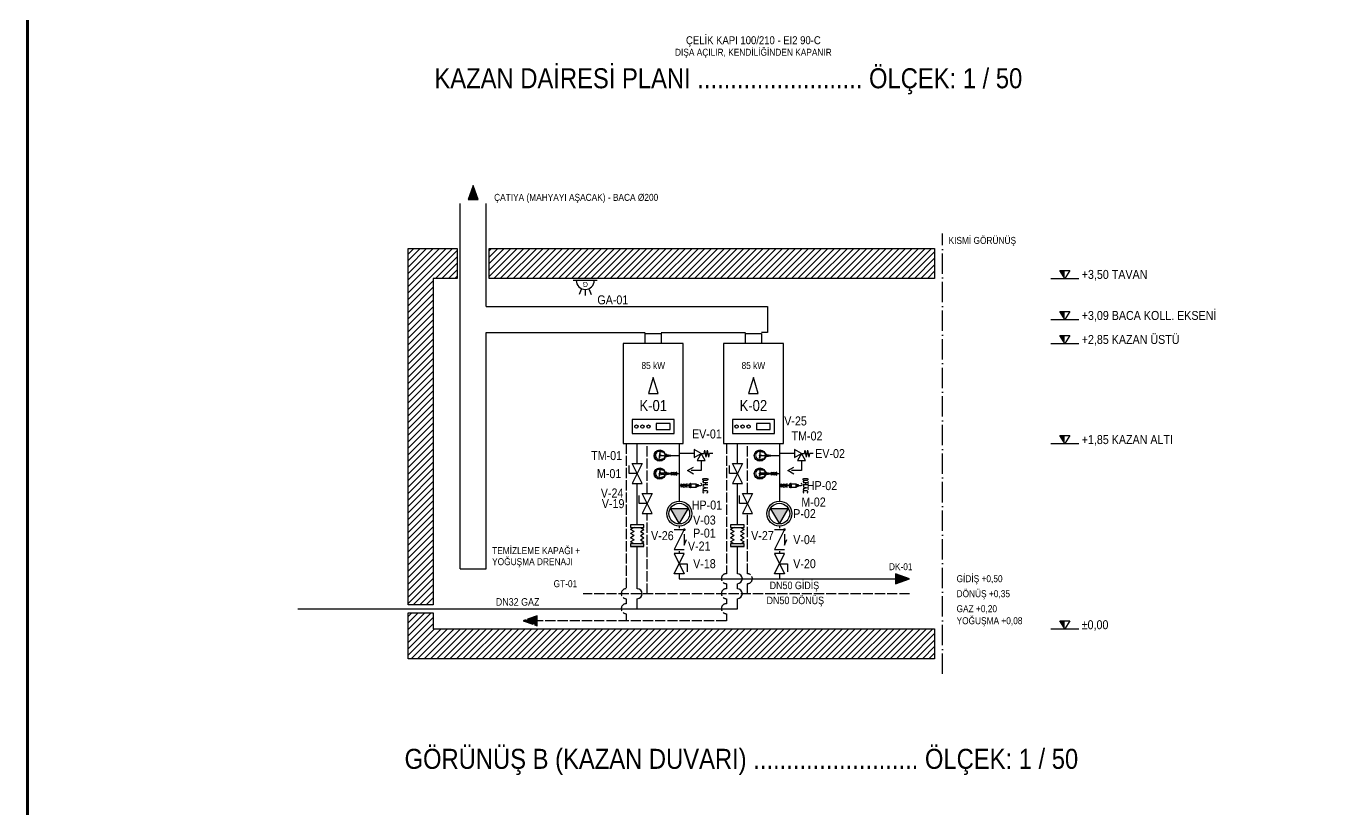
# Model space of a CAD drawing. Header units: centimetres. Extents: x -61 to 14522, y -12981 to 1521.
# Drawn here: x 10600 to 11905, y -2615 to -1833 of the extents above; entities that cross this region are included whole.
import ezdxf
from ezdxf.enums import TextEntityAlignment as Align

# ---------------------------------------------------------------- set-up
doc = ezdxf.new("R2010")
doc.units = ezdxf.units.CM
doc.linetypes.add('DASHDOT', pattern=[3.556, 2.54, -0.508, 0, -0.508])
doc.linetypes.add('DASHED', pattern=[1.524, 1.27, -0.254])
for name, color, linetype in [('ROTAS-DOGALGAZ-BORU', 2, 'Continuous'), ('ROTAS-DOGALGAZ-SEMBOL', 2, 'Continuous'), ('ROTAS-ISITMA-BACA', 8, 'Continuous'), ('ROTAS-ISITMA-BASLIK', 5, 'Continuous'), ('ROTAS-ISITMA-CAP', 41, 'Continuous'), ('ROTAS-ISITMA-CIHAZ', 135, 'Continuous'), ('ROTAS-ISITMA-DONUS', 30, 'DASHED'), ('ROTAS-ISITMA-ETIKET', 3, 'Continuous'), ('ROTAS-ISITMA-GIDIS', 10, 'Continuous'), ('ROTAS-ISITMA-POMPA', 30, 'Continuous'), ('ROTAS-ISITMA-VANA', 1, 'Continuous'), ('ROTAS-ISITMA-YAZI', 7, 'Continuous'), ('ROTAS-ISITMA-YOGUSMA', 6, 'DASHED'), ('ROTAS-KESIT-HATTI', 1, 'DASHDOT'), ('ROTAS-KOT', 3, 'Continuous'), ('ROTAS-MIMARI-DUVAR', 7, 'Continuous'), ('ROTAS-MIMARI-KAPI', 7, 'Continuous'), ('ROTAS-MIMARI-TARAMA', 8, 'Continuous'), ('ROTAS-PAFTA', 7, 'Continuous')]:
    doc.layers.add(name, color=color, linetype=linetype)
doc.styles.add('ROTAS', font='arial.ttf')
pattern_1 = [(45, (0, 0), (-3.2328922, 3.2328922), [])]

# ---------------------------------------------------------------- blocks, each defined once
blk = doc.blocks.new('ROTAS-KAZAN-ON')
at = {"ltscale": 8}
blk.add_lwpolyline([(22, 100), (22, 110), (38, 110), (38, 100)], dxfattribs=at)
for points in [[(0, 0), (60, 0), (60, 100), (0, 100)], [(25.2, 50), (34.8, 50), (30, 66)], [(9, 10), (51, 10), (51, 24), (9, 24)], [(33, 14), (46.8, 14), (46.8, 20), (33, 20)]]:
    blk.add_lwpolyline(points, close=True, dxfattribs=at)
for centre in [(13.2, 17), (19.2, 17), (25.2, 17)]:
    blk.add_circle(centre, 1.6, dxfattribs=at)
blk = doc.blocks.new('ROTAS-KD-EMNIYET-VENTILI')
at = {"color": 1, "ltscale": 8}
for p, q in [((3.49, 29.64), (-3.49, 28.301)), ((3.49, 26.962), (-3.49, 28.301)), ((3.49, 26.962), (-3.49, 25.622)), ((0, 33.664), (0, 30.31)), ((3.49, 29.64), (0, 30.31)), ((0, 22), (-4, 15)), ((-4, 15), (4, 15)), ((0, 24.953), (-3.49, 25.622)), ((7, 26), (0, 22)), ((0, 22), (0, 24.953)), ((0, 22), (7, 18)), ((4, 15), (0, 22)), ((0, 15), (0, 0)), ((7, 18), (7, 26)), ((7, 22), (17, 22)), ((17, 8.268), (13.5, 14.33)), ((17, 22), (17, 12)), ((20.5, 14.33), (17, 8.268))]:
    blk.add_line(p, q, dxfattribs=at)
at = {"ltscale": 8, "style": 'ROTAS', "flags": 1}
blk.add_attdef('CAP', (-8.533, 6.372), '', height=10, rotation=358.601, dxfattribs=at)
blk = doc.blocks.new('ROTAS-KD-PURJOR')
at = {"color": 2, "ltscale": 8}
for p, q in [((-4.485, 41.102), (-3.488, 42.597)), ((-4.485, 41.102), (4.485, 41.102)), ((-4.485, 29.165), (-4.485, 41.102)), ((-3.488, 43.095), (3.488, 43.095)), ((-3.488, 42.597), (-3.488, 43.095)), ((-3.488, 42.597), (3.488, 42.597)), ((-2.363, 56.51), (-3.002, 56.51)), ((-2.492, 47.082), (2.492, 47.082)), ((-2.492, 43.095), (-2.492, 47.082)), ((-0.997, 47.082), (-0.997, 43.095)), ((0, 47.082), (0, 54.148)), ((0.997, 47.082), (0.997, 43.095)), ((2.492, 47.082), (2.492, 43.095)), ((3.488, 42.597), (3.488, 43.095)), ((3.488, 42.597), (4.485, 41.102)), ((4.485, 41.102), (4.485, 29.165)), ((-4.983, 29.165), (4.983, 29.165)), ((-4.983, 29.165), (-4.983, 27.67)), ((-4.983, 27.67), (4.983, 27.67)), ((-4.983, 27.67), (-3.987, 26.175)), ((-3.987, 26.175), (3.987, 26.175)), ((-3.987, 26.175), (-3.987, 24.182)), ((-3.987, 24.182), (3.987, 24.182)), ((-1.993, 26.175), (-1.993, 24.182)), ((1.993, 26.175), (1.993, 24.182)), ((3.987, 26.175), (4.983, 27.67)), ((3.987, 24.182), (3.987, 26.175)), ((4.983, 27.67), (4.983, 29.165))]:
    blk.add_line(p, q, dxfattribs=at)
at = {"color": 1, "ltscale": 8}
for p, q in [((0, 24.182), (0, 19.407)), ((0, 4.775), (0, 0))]:
    blk.add_line(p, q, dxfattribs=at)
at = {"color": 2, "ltscale": 8}
for points in [[(-16.68, 59.144), (-17.98, 61.144), (-17.98, 69.144), (-16.68, 71.144), (-14.08, 71.144), (-12.78, 69.144), (-12.78, 61.144), (-14.08, 59.144), (-16.68, 59.144)], [(-7.58, 59.144), (-7.58, 71.144)], [(-2.38, 59.144), (-2.38, 71.144)], [(2.82, 59.144), (5.42, 71.144), (8.02, 59.144)], [(18.42, 69.144), (17.12, 71.144), (14.52, 71.144), (13.22, 69.144), (13.22, 61.144), (14.52, 59.144), (17.12, 59.144), (18.42, 61.144)], [(-10.7, 59.144), (-9.66, 59.144), (-9.66, 60.744), (-10.7, 60.744), (-10.7, 59.144)], [(-7.58, 65.144), (-2.38, 65.144)], [(-0.3, 59.144), (0.74, 59.144), (0.74, 60.744), (-0.3, 60.744), (-0.3, 59.144)], [(3.73, 63.144), (7.11, 63.144)], [(10.1, 59.144), (11.14, 59.144), (11.14, 60.744), (10.1, 60.744), (10.1, 59.144)]]:
    blk.add_lwpolyline(points, dxfattribs=at)
at = {"color": 1, "ltscale": 8}
for points in [[(4.224, 19.407), (-4.224, 19.407), (0, 12.091)], [(4.224, 4.775), (-4.224, 4.775), (0, 12.091)]]:
    blk.add_lwpolyline(points, close=True, dxfattribs=at)
blk.add_circle((0, 12.091), 4.459, dxfattribs=at)
at = {"color": 2, "ltscale": 8}
for centre, start, end in [((-3.002, 54.148), 90, 180), ((-2.363, 54.148), 0, 90)]:
    blk.add_arc(centre, 2.362, start, end, dxfattribs=at)
at = {"ltscale": 8, "style": 'ROTAS', "flags": 1}
blk.add_attdef('CAP', (0, 11.723), '', height=10, rotation=270, dxfattribs=at)
blk = doc.blocks.new('ROTAS-KD-TERMOMETRE')
at = {"color": 1, "ltscale": 8}
for p, q in [((-3.661, 19.205), (-4.505, 19.132)), ((-3.658, 19.849), (-4.503, 19.923)), ((-3.551, 18.571), (-4.37, 18.352)), ((-3.544, 20.483), (-4.363, 20.702)), ((-3.333, 17.965), (-4.101, 17.607)), ((-3.322, 21.087), (-4.09, 21.445)), ((-3.013, 17.406), (-3.707, 16.92)), ((-2.998, 21.644), (-3.692, 22.13)), ((-2.582, 22.135), (-3.182, 22.735)), ((-2.685, 19.723), (-0.554, 19.666)), ((-2.685, 19.723), (-2.685, 19.305)), ((-2.685, 19.305), (-0.568, 19.362)), ((-2.088, 22.547), (-2.574, 23.242)), ((-1.529, 22.867), (-1.887, 23.636)), ((-1.187, 12.488), (-1.187, 13.431)), ((-0.923, 23.085), (-1.142, 23.904)), ((0.89, 13.537), (-0.851, 13.534)), ((-0.698, 13.537), (-0.698, 13.979)), ((-0.518, 12.602), (-0.518, 13.426)), ((-0.289, 23.195), (-0.362, 24.039)), ((0.355, 23.193), (0.429, 24.037)), ((4.529, 19.486), (0.55, 19.636)), ((0.558, 12.606), (0.558, 13.421)), ((4.529, 19.486), (0.561, 19.392)), ((0.698, 13.537), (0.698, 13.974)), ((0.989, 23.079), (1.208, 23.897)), ((1.221, 12.491), (1.221, 13.429)), ((1.593, 22.856), (1.951, 23.624)), ((2.15, 22.532), (2.636, 23.227)), ((2.641, 22.117), (3.241, 22.716)), ((3.038, 17.385), (3.733, 16.899)), ((3.053, 21.622), (3.748, 22.108)), ((3.362, 17.941), (4.131, 17.583)), ((3.373, 21.063), (4.142, 21.421)), ((3.585, 18.545), (4.403, 18.326)), ((3.591, 20.457), (4.41, 20.677)), ((3.699, 19.179), (4.543, 19.105)), ((3.701, 19.823), (4.545, 19.897)), ((1.221, 12.491), (-1.187, 12.488)), ((-0.872, 10.921), (-0.872, 12.491)), ((0.872, 10.921), (-0.872, 10.921)), ((-0.523, 8.583), (-0.523, 10.921)), ((0.523, 8.583), (-0.523, 8.583)), ((0, 8.583), (0, 0)), ((0.523, 10.921), (0.523, 8.583)), ((0.872, 12.491), (0.872, 10.921))]:
    blk.add_line(p, q, dxfattribs=at)
for points in [[(-0.604, 17.969), (0.696, 17.969)], [(0.046, 17.969), (0.046, 14.969)]]:
    blk.add_lwpolyline(points, dxfattribs=at)
for centre, radius in [((0.02, 19.514), 5.581), ((0.02, 19.514), 5.302), ((-0.007, 19.488), 0.576)]:
    blk.add_circle(centre, radius, dxfattribs=at)
for centre, radius, start, end in [((-0.85, 12.961), 0.576, 54.699, 125.307), ((0.015, 12.208), 1.329, 65.903, 113.651), ((0.891, 12.958), 0.576, 54.693, 125.301), ((-0.85, 13.072), 0.576, 234.694, 305.301), ((0.015, 13.82), 1.329, 246.35, 294.097), ((0.891, 13.076), 0.576, 234.7, 305.307)]:
    blk.add_arc(centre, radius, start, end, dxfattribs=at)
at = {"ltscale": 8, "style": 'ROTAS', "flags": 1}
blk.add_attdef('CAP', (0, 0.934), '', height=1, rotation=270, dxfattribs=at)
blk = doc.blocks.new('ROTAS-KD-MANOMETRE')
at = {"color": 1, "ltscale": 8}
for p, q in [((-3.661, 19.205), (-4.505, 19.132)), ((-3.658, 19.849), (-4.503, 19.923)), ((-3.551, 18.571), (-4.37, 18.352)), ((-3.544, 20.483), (-4.363, 20.702)), ((-3.333, 17.965), (-4.101, 17.607)), ((-3.322, 21.087), (-4.09, 21.445)), ((-3.013, 17.406), (-3.707, 16.92)), ((-2.998, 21.644), (-3.692, 22.13)), ((-2.582, 22.135), (-3.182, 22.735)), ((-2.685, 19.723), (-0.554, 19.666)), ((-2.685, 19.723), (-2.685, 19.305)), ((-2.685, 19.305), (-0.568, 19.362)), ((-2.088, 22.547), (-2.574, 23.242)), ((-1.529, 22.867), (-1.887, 23.636)), ((-1.187, 12.488), (-1.187, 13.431)), ((-0.923, 23.085), (-1.142, 23.904)), ((0.89, 13.537), (-0.851, 13.534)), ((-0.698, 13.537), (-0.698, 13.979)), ((-0.518, 12.602), (-0.518, 13.426)), ((-0.289, 23.195), (-0.362, 24.039)), ((0.355, 23.193), (0.429, 24.037)), ((4.529, 19.486), (0.55, 19.636)), ((0.558, 12.606), (0.558, 13.421)), ((4.529, 19.486), (0.561, 19.392)), ((0.698, 13.537), (0.698, 13.974)), ((0.989, 23.079), (1.208, 23.897)), ((1.221, 12.491), (1.221, 13.429)), ((1.593, 22.856), (1.951, 23.624)), ((2.15, 22.532), (2.636, 23.227)), ((2.641, 22.117), (3.241, 22.716)), ((3.038, 17.385), (3.733, 16.899)), ((3.053, 21.622), (3.748, 22.108)), ((3.362, 17.941), (4.131, 17.583)), ((3.373, 21.063), (4.142, 21.421)), ((3.585, 18.545), (4.403, 18.326)), ((3.591, 20.457), (4.41, 20.677)), ((3.699, 19.179), (4.543, 19.105)), ((3.701, 19.823), (4.545, 19.897)), ((-1.5, 7.776), (1.5, 7.776)), ((0, 5.151), (-1.5, 7.776)), ((0, 5.151), (-1.5, 2.526)), ((-1.5, 2.526), (1.5, 2.526)), ((1.221, 12.491), (-1.187, 12.488)), ((-0.872, 10.921), (-0.872, 12.491)), ((0.872, 10.921), (-0.872, 10.921)), ((-0.523, 8.583), (-0.523, 10.921)), ((0.523, 8.583), (-0.523, 8.583)), ((0, 8.583), (0, 7.963)), ((1.5, 7.776), (0, 5.151)), ((1.5, 2.526), (0, 5.151)), ((0, 2.338), (0, 0)), ((0.523, 10.921), (0.523, 8.583)), ((0.872, 12.491), (0.872, 10.921))]:
    blk.add_line(p, q, dxfattribs=at)
blk.add_lwpolyline([(-0.793, 14.969), (-0.793, 18.563), (0.046, 16.766), (0.884, 18.563), (0.884, 14.969)], dxfattribs=at)
for centre, radius in [((0.02, 19.514), 5.581), ((0.02, 19.514), 5.302), ((-0.007, 19.488), 0.576), ((0, 5.151), 1.5)]:
    blk.add_circle(centre, radius, dxfattribs=at)
for centre, radius, start, end in [((-0.85, 12.961), 0.576, 54.699, 125.307), ((0.015, 12.208), 1.329, 65.903, 113.651), ((0.891, 12.958), 0.576, 54.693, 125.301), ((-0.85, 13.072), 0.576, 234.694, 305.301), ((0.015, 13.82), 1.329, 246.35, 294.097), ((0.891, 13.076), 0.576, 234.7, 305.307)]:
    blk.add_arc(centre, radius, start, end, dxfattribs=at)
at = {"ltscale": 8, "style": 'ROTAS', "flags": 1}
blk.add_attdef('CAP', (0, 9.335), '', height=10, rotation=270, dxfattribs=at)
blk = doc.blocks.new('ROTAS-POMPA')
at = {"ltscale": 8}
blk.add_hatch(color=7, dxfattribs=at).paths.add_polyline_path([(10.35, 0), (-4.95, 8.85), (-4.95, -8.85)])
blk.add_lwpolyline([(10.35, 0), (-4.95, 8.85), (-4.95, -8.85)], close=True, dxfattribs=at)
for radius in [12.45, 10.35]:
    blk.add_circle((0, 0), radius, dxfattribs=at)
blk = doc.blocks.new('ROTAS-KD-CEKVALF')
at = {"ltscale": 8}
blk.add_hatch(color=1, dxfattribs=at).paths.add_polyline_path([(-11.408, 5), (-11.297, 5.548), (-10.996, 5.996), (-10.548, 6.297), (-10, 6.408), (-9.452, 6.297), (-9.004, 5.996), (-8.703, 5.548), (-8.592, 5), (-8.703, 4.452), (-9.004, 4.004), (-9.452, 3.703), (-10, 3.592), (-10.548, 3.703), (-10.996, 4.004), (-11.297, 4.452), (-11.408, 5)])
at = {"color": 1, "ltscale": 8}
for p, q in [((-10, -5), (-10, 5)), ((-10, 5), (10, -5)), ((-5.6, 5), (5.6, 5)), ((5.6, 5), (0, 7.32)), ((10, -5), (10, 5))]:
    blk.add_line(p, q, dxfattribs=at)
at = {"ltscale": 8, "style": 'ROTAS', "flags": 1}
blk.add_attdef('CAP', (-9.712, -4.899), '', height=10, dxfattribs=at)
blk = doc.blocks.new('ROTAS-KD-KURESEL-VANA')
at = {"color": 1, "ltscale": 8}
for p, q in [((0, 0), (0, 8)), ((0, 8), (8, 8))]:
    blk.add_line(p, q, dxfattribs=at)
blk.add_lwpolyline([(-10, 5), (-10, -5), (10, 5), (10, -5), (-10, 5)], dxfattribs=at)
at = {"ltscale": 8, "style": 'ROTAS', "flags": 1}
blk.add_attdef('CAP', (-10.451, -0.006), '', height=10, dxfattribs=at)
blk = doc.blocks.new('ROTAS-KD-ESNEK-BAGLANTI')
at = {"color": 1, "ltscale": 8}
for p, q in [((-10.752, -6.72), (-10.752, 6.72)), ((-8.064, 3.136), (-6.048, 6.72)), ((-4.032, 3.136), (-6.048, 6.72)), ((-4.032, 3.136), (-2.016, 6.72)), ((0, 3.136), (-2.016, 6.72)), ((0, 3.136), (2.016, 6.72)), ((4.032, 3.136), (2.016, 6.72)), ((4.032, 3.136), (6.048, 6.72)), ((8.064, 3.136), (6.048, 6.72)), ((-8.064, -3.136), (-6.048, -6.72)), ((-4.032, -3.136), (-6.048, -6.72)), ((-4.032, -3.136), (-2.016, -6.72)), ((0, -3.136), (-2.016, -6.72)), ((0, -3.136), (2.016, -6.72)), ((4.032, -3.136), (2.016, -6.72)), ((4.032, -3.136), (6.048, -6.72)), ((8.064, -3.136), (6.048, -6.72))]:
    blk.add_line(p, q, dxfattribs=at)
for points in [[(-8.064, 6.72), (-10.752, 6.72), (-10.752, -6.72), (-8.064, -6.72)], [(10.752, 6.72), (8.064, 6.72), (8.064, -6.72), (10.752, -6.72)]]:
    blk.add_lwpolyline(points, close=True, dxfattribs=at)
at = {"ltscale": 8, "style": 'ROTAS', "flags": 1}
blk.add_attdef('CAP', (-9.327, 0), '', height=10, dxfattribs=at)
blk = doc.blocks.new('ROTAS-OK')
at = {"ltscale": 8}
blk.add_hatch(color=7, dxfattribs=at).paths.add_polyline_path([(0, 0), (-14, 5), (-14, -5)])
blk.add_lwpolyline([(0, 0), (-14, 5), (-14, -5)], close=True, dxfattribs=at)
blk = doc.blocks.new('ROTAS-GAZ-ALARM')
at = {"ltscale": 8}
for p, q in [((-4, 9), (-6, 14)), ((0, 9), (0, 15)), ((4, 9), (6, 14)), ((-12, 0), (12, 0))]:
    blk.add_line(p, q, dxfattribs=at)
blk.add_arc((0, 0), 9, 0, 180, dxfattribs=at)
at = {"ltscale": 8, "style": 'ROTAS'}
blk.add_text('G', height=5, dxfattribs=at).set_placement((0, 4), align=Align.MIDDLE_CENTER)
blk = doc.blocks.new('ROTAS-KOT')
at = {"ltscale": 8}
blk.add_hatch(color=7, dxfattribs=at).paths.add_polyline_path([(0, 0), (0, 8), (-5, 8)])
blk.add_line((-14, 0), (14, 0), dxfattribs=at)
blk.add_lwpolyline([(0, 0), (-5, 8), (5, 8)], close=True, dxfattribs=at)

msp = doc.modelspace()

# ---------------------------------------------------------------- hatches: boundary and pattern name
at = {"layer": 'ROTAS-MIMARI-TARAMA', "ltscale": 8}
h = msp.add_hatch(dxfattribs=at)
h.set_pattern_fill('ANSI31', scale=1.2)
h.set_pattern_definition(pattern_1)
h.paths.add_polyline_path([(11030, -2054.8), (11030, -2084.8), (11006, -2084.8), (11006, -2410.8), (10981, -2410.8), (10981, -2054.8)])
h = msp.add_hatch(dxfattribs=at)
h.set_pattern_fill('ANSI31', scale=1.2)
h.set_pattern_definition(pattern_1)
h.paths.add_polyline_path([(11507, -2054.8), (11507, -2084.8), (11062, -2084.8), (11062, -2054.8)])
h = msp.add_hatch(dxfattribs=at)
h.set_pattern_fill('ANSI31', scale=1.2)
h.set_pattern_definition(pattern_1)
h.paths.add_polyline_path([(10981, -2418.8), (11006, -2418.8), (11006, -2434.8), (11507, -2434.8), (11507, -2464.8), (10981, -2464.8)])

# ---------------------------------------------------------------- linework, layer by layer
at = {"layer": 'ROTAS-DOGALGAZ-BORU', "ltscale": 8}
for points in [[(11210, -2269.2), (11210, -2249.8)], [(11310, -2269.2), (11310, -2249.8)], [(11210, -2330.8), (11210, -2290.2)], [(11310, -2330.8), (11310, -2290.2)], [(10871, -2414.8), (11310, -2414.8)]]:
    msp.add_lwpolyline(points, dxfattribs=at)
for points in [[(11210, -2414.8), (11210, -2404.8, 1), (11210, -2394.8), (11210, -2352.8)], [(11310, -2414.8), (11310, -2404.8, 1), (11310, -2394.8), (11310, -2389.8, 1), (11310, -2379.8), (11310, -2352.8)]]:
    msp.add_lwpolyline(points, format="xyb", dxfattribs=at)
at = {"layer": 'ROTAS-ISITMA-BACA', "ltscale": 8}
msp.add_line((11033, -2374.8), (11059, -2374.8), dxfattribs=at)
for points in [[(11033, -2374.8), (11033, -2009.8)], [(11059, -2112.8), (11059, -2009.8)], [(11059, -2112.8), (11340, -2112.8), (11340, -2138.8), (11334, -2138.8)], [(11059, -2138.8), (11218, -2138.8)], [(11059, -2374.8), (11059, -2138.8)], [(11234, -2138.8), (11318, -2138.8)]]:
    msp.add_lwpolyline(points, dxfattribs=at)
at = {"layer": 'ROTAS-ISITMA-DONUS', "ltscale": 8}
for points in [[(11220, -2299.2), (11220, -2249.8)], [(11320, -2299.2), (11320, -2249.8)], [(11220, -2399.8), (11220, -2320.2)], [(11482, -2399.8), (11156, -2399.8)]]:
    msp.add_lwpolyline(points, dxfattribs=at)
msp.add_lwpolyline([(11320, -2399.8), (11320, -2389.8, 1), (11320, -2379.8), (11320, -2320.2)], format="xyb", dxfattribs=at)
at = {"layer": 'ROTAS-ISITMA-GIDIS', "ltscale": 8}
for points in [[(11252, -2249.8), (11252, -2307.2)], [(11352, -2249.8), (11352, -2307.2)], [(11252, -2332.2), (11252, -2334.2)], [(11352, -2332.2), (11352, -2334.2)], [(11252, -2357.2), (11252, -2359.2)], [(11352, -2357.2), (11352, -2359.2)], [(11252, -2380.2), (11252, -2384.8)], [(11252, -2384.8), (11468, -2384.8)], [(11352, -2380.2), (11352, -2384.8)]]:
    msp.add_lwpolyline(points, dxfattribs=at)
at = {"layer": 'ROTAS-ISITMA-YOGUSMA', "ltscale": 8}
for points in [[(11199, -2249.8), (11199, -2394.8, 1), (11199, -2404.8), (11199, -2409.8, 1), (11199, -2419.8), (11199, -2426.8)], [(11299, -2249.8), (11299, -2379.8, 1), (11299, -2389.8), (11299, -2394.8, 1), (11299, -2404.8), (11299, -2409.8, 1), (11299, -2419.8), (11299, -2426.8)]]:
    msp.add_lwpolyline(points, format="xyb", dxfattribs=at)
msp.add_lwpolyline([(11299, -2426.8), (11110, -2426.8)], dxfattribs=at)
at = {"layer": 'ROTAS-KESIT-HATTI', "ltscale": 8}
msp.add_line((11515, -2479.8), (11515, -2039.8), dxfattribs=at)
at = {"layer": 'ROTAS-MIMARI-DUVAR', "ltscale": 8}
for points in [[(11030, -2054.8), (11030, -2084.8), (11006, -2084.8), (11006, -2410.8), (10981, -2410.8), (10981, -2054.8)], [(11507, -2054.8), (11507, -2084.8), (11062, -2084.8), (11062, -2054.8)], [(10981, -2418.8), (11006, -2418.8), (11006, -2434.8), (11507, -2434.8), (11507, -2464.8), (10981, -2464.8)]]:
    msp.add_lwpolyline(points, close=True, dxfattribs=at)

# ---------------------------------------------------------------- block references
at = {"layer": 'ROTAS-DOGALGAZ-SEMBOL', "ltscale": 8}
for name, p, rotation in [('ROTAS-GAZ-ALARM', (11158, -2086.8), 180), ('ROTAS-KD-KURESEL-VANA', (11210, -2279.8), 90), ('ROTAS-KD-KURESEL-VANA', (11310, -2279.8), 90), ('ROTAS-KD-ESNEK-BAGLANTI', (11210, -2341.8), 90), ('ROTAS-KD-ESNEK-BAGLANTI', (11310, -2341.8), 90)]:
    msp.add_blockref(name, p, dxfattribs=dict(at, rotation=rotation))
at = {"layer": 'ROTAS-ISITMA-BACA', "ltscale": 8, "rotation": 90}
msp.add_blockref('ROTAS-OK', (11046, -1991.8), dxfattribs=at)
at = {"layer": 'ROTAS-ISITMA-CIHAZ', "ltscale": 8}
for p in [(11196, -2249.8), (11296, -2249.8)]:
    msp.add_blockref('ROTAS-KAZAN-ON', p, dxfattribs=at)
at = {"layer": 'ROTAS-ISITMA-GIDIS', "ltscale": 8}
msp.add_blockref('ROTAS-OK', (11482, -2384.8), dxfattribs=at)
at = {"layer": 'ROTAS-ISITMA-POMPA', "ltscale": 8, "rotation": 270}
for p in [(11252, -2319.8), (11352, -2319.8)]:
    msp.add_blockref('ROTAS-POMPA', p, dxfattribs=at)
at = {"layer": 'ROTAS-ISITMA-VANA', "ltscale": 8}
for name, p, rotation in [('ROTAS-KD-TERMOMETRE', (11252, -2261.8), 90), ('ROTAS-KD-EMNIYET-VENTILI', (11252, -2259.8), 270), ('ROTAS-KD-TERMOMETRE', (11352, -2261.8), 90), ('ROTAS-KD-EMNIYET-VENTILI', (11352, -2259.8), 270), ('ROTAS-KD-MANOMETRE', (11252, -2279.8), 90), ('ROTAS-KD-MANOMETRE', (11352, -2279.8), 90), ('ROTAS-KD-KURESEL-VANA', (11220, -2309.8), 90), ('ROTAS-KD-KURESEL-VANA', (11320, -2309.8), 90), ('ROTAS-KD-CEKVALF', (11252, -2345.8), 270), ('ROTAS-KD-CEKVALF', (11352, -2345.8), 270), ('ROTAS-KD-KURESEL-VANA', (11252, -2369.8), 270), ('ROTAS-KD-KURESEL-VANA', (11352, -2369.8), 270)]:
    msp.add_blockref(name, p, dxfattribs=dict(at, rotation=rotation))
at = {"layer": 'ROTAS-ISITMA-VANA', "ltscale": 8, "xscale": 0.4, "yscale": 0.4, "rotation": 270}
for p in [(11252, -2291.8), (11352, -2291.8)]:
    msp.add_blockref('ROTAS-KD-PURJOR', p, dxfattribs=at)
at = {"layer": 'ROTAS-ISITMA-YOGUSMA', "ltscale": 8, "rotation": 180}
msp.add_blockref('ROTAS-OK', (11096, -2426.8), dxfattribs=at)
at = {"layer": 'ROTAS-KOT', "ltscale": 8}
for p in [(11637, -2084.8), (11637, -2125.8), (11637, -2149.8), (11637, -2249.8), (11637, -2434.8)]:
    msp.add_blockref('ROTAS-KOT', p, dxfattribs=at)

# ---------------------------------------------------------------- texts
at = {"layer": 'ROTAS-ISITMA-BASLIK', "ltscale": 8, "style": 'ROTAS', "width": 0.85}
msp.add_text('GÖRÜNÜŞ B (KAZAN DUVARI) ......................... ÖLÇEK: 1 / 50', height=20, dxfattribs=at).set_placement((11314, -2564.8), align=Align.MIDDLE_CENTER)
at = {"layer": 'ROTAS-ISITMA-ETIKET', "ltscale": 8, "style": 'ROTAS', "width": 0.85}
for s, p in [('K-01', (11226, -2211.8)), ('K-02', (11326, -2211.8))]:
    msp.add_text(s, height=11, dxfattribs=at).set_placement(p, align=Align.MIDDLE_CENTER)

# ---------------------------------------------------------------- wipeouts: each hides what was drawn before it
at = {"ltscale": 8}
for points in [[(11392.1, -1851.8), (11392.1, -1841.8), (11259.9, -1841.8), (11259.9, -1851.8)], [(11205.4, -2008.2), (11205.4, -1999.2), (11066, -1999.2), (11066, -2008.2)], [(11388.2, -2351.2), (11388.2, -2340.2), (11366, -2340.2), (11366, -2351.2)], [(11573.2, -2389.2), (11573.2, -2380.2), (11528, -2380.2), (11528, -2389.2)]]:
    msp.add_wipeout(points, dxfattribs=at)

# ---------------------------------------------------------------- next in the draw order: texts
at = {"layer": 'ROTAS-ISITMA-BACA', "ltscale": 8, "style": 'ROTAS', "width": 0.85}
msp.add_text('ÇATIYA (MAHYAYI AŞACAK) - BACA Ø200', height=7, dxfattribs=at).set_placement((11067, -2003.8), align=Align.MIDDLE_LEFT)
at = {"layer": 'ROTAS-ISITMA-ETIKET', "ltscale": 8, "style": 'ROTAS', "width": 0.85}
msp.add_text('V-04', height=9, dxfattribs=at).set_placement((11377.1, -2345.8), align=Align.MIDDLE_CENTER)
at = {"layer": 'ROTAS-KOT', "ltscale": 8, "style": 'ROTAS', "width": 0.85}
msp.add_text('GİDİŞ +0,50', height=7, dxfattribs=at).set_placement((11529, -2384.8), align=Align.MIDDLE_LEFT)
at = {"layer": 'ROTAS-MIMARI-KAPI', "ltscale": 8, "style": 'ROTAS', "width": 0.85}
msp.add_text('ÇELİK KAPI 100/210 - EI2 90-C', height=8, dxfattribs=at).set_placement((11326, -1846.8), align=Align.MIDDLE_CENTER)

# ---------------------------------------------------------------- next in the draw order: wipeouts: each hides what was drawn before it
at = {"ltscale": 8}
for points in [[(11573.1, -2051.2), (11573.1, -2042.2), (11520, -2042.2), (11520, -2051.2)], [(11710.5, -2086.2), (11710.5, -2075.2), (11653, -2075.2), (11653, -2086.2)], [(11199.2, -2111.8), (11199.2, -2100.8), (11172, -2100.8), (11172, -2111.8)], [(11771.1, -2127.2), (11771.1, -2116.2), (11653, -2116.2), (11653, -2127.2)], [(11735.8, -2151.2), (11735.8, -2140.2), (11653, -2140.2), (11653, -2151.2)], [(11236.8, -2176.2), (11236.8, -2167.2), (11215.2, -2167.2), (11215.2, -2176.2)], [(11336.8, -2176.2), (11336.8, -2167.2), (11315.2, -2167.2), (11315.2, -2176.2)], [(11293.2, -2245.8), (11293.2, -2234.8), (11266, -2234.8), (11266, -2245.8)], [(11735.8, -2251.2), (11735.8, -2240.2), (11653, -2240.2), (11653, -2251.2)], [(11193, -2267.2), (11193, -2256.2), (11165.8, -2256.2), (11165.8, -2267.2)], [(11416.2, -2265.2), (11416.2, -2254.2), (11389, -2254.2), (11389, -2265.2)], [(11193, -2285.2), (11193, -2274.2), (11170.8, -2274.2), (11170.8, -2285.2)], [(11408.2, -2297.2), (11408.2, -2286.2), (11381, -2286.2), (11381, -2297.2)], [(11197, -2315.2), (11197, -2304.2), (11174.8, -2304.2), (11174.8, -2315.2)], [(11293.2, -2316.8), (11293.2, -2305.8), (11266, -2305.8), (11266, -2316.8)], [(11246.2, -2347.2), (11246.2, -2336.2), (11224, -2336.2), (11224, -2347.2)], [(11288.2, -2344.8), (11288.2, -2333.8), (11266, -2333.8), (11266, -2344.8)], [(11346.2, -2347.2), (11346.2, -2336.2), (11324, -2336.2), (11324, -2347.2)], [(11136.7, -2361.2), (11136.7, -2352.2), (11064, -2352.2), (11064, -2361.2)], [(11288.2, -2375.2), (11288.2, -2364.2), (11266, -2364.2), (11266, -2375.2)], [(11388.2, -2375.2), (11388.2, -2364.2), (11366, -2364.2), (11366, -2375.2)], [(11486, -2377.2), (11486, -2368.2), (11464.4, -2368.2), (11464.4, -2377.2)], [(11151, -2394.2), (11151, -2385.2), (11129.4, -2385.2), (11129.4, -2394.2)], [(11389, -2396.2), (11389, -2386.8), (11345, -2386.8), (11345, -2396.2)], [(11108.3, -2412.8), (11108.3, -2403.2), (11072.7, -2403.2), (11072.7, -2412.8)], [(11680.2, -2436.2), (11680.2, -2425.2), (11653, -2425.2), (11653, -2436.2)]]:
    msp.add_wipeout(points, dxfattribs=at)

# ---------------------------------------------------------------- next in the draw order: texts
at = {"layer": 'ROTAS-ISITMA-BACA', "ltscale": 8, "style": 'ROTAS', "width": 0.85}
msp.add_text('TEMİZLEME KAPAĞI +', height=7, dxfattribs=at).set_placement((11065, -2356.8), align=Align.MIDDLE_LEFT)
at = {"layer": 'ROTAS-ISITMA-CAP', "ltscale": 8, "style": 'ROTAS', "width": 0.85}
for s, p in [('DN50 GİDİŞ', (11367, -2391.5)), ('DN32 GAZ', (11090.5, -2408))]:
    msp.add_text(s, height=7.5, dxfattribs=at).set_placement(p, align=Align.MIDDLE_CENTER)
at = {"layer": 'ROTAS-ISITMA-ETIKET', "ltscale": 8, "style": 'ROTAS', "width": 0.85}
for s, p in [('GA-01', (11185.6, -2106.2)), ('EV-01', (11279.6, -2240.2)), ('TM-01', (11179.4, -2261.8)), ('EV-02', (11402.6, -2259.8)), ('M-01', (11181.9, -2279.8)), ('HP-02', (11394.6, -2291.8)), ('V-19', (11185.9, -2309.8)), ('HP-01', (11279.6, -2311.2)), ('P-01', (11277.1, -2339.2)), ('V-26', (11235.1, -2341.8)), ('V-27', (11335.1, -2341.8)), ('V-18', (11277.1, -2369.8)), ('V-20', (11377.1, -2369.8))]:
    msp.add_text(s, height=9, dxfattribs=at).set_placement(p, align=Align.MIDDLE_CENTER)
at = {"layer": 'ROTAS-ISITMA-YAZI', "ltscale": 8, "style": 'ROTAS', "width": 0.85}
msp.add_text('KISMİ GÖRÜNÜŞ', height=7, dxfattribs=at).set_placement((11521, -2046.8), align=Align.MIDDLE_LEFT)
for p in [(11226, -2171.8), (11326, -2171.8)]:
    msp.add_text('85 kW', height=7, dxfattribs=at).set_placement(p, align=Align.MIDDLE_CENTER)
for s, p in [('DK-01', (11485, -2372.8)), ('GT-01', (11150, -2389.8))]:
    msp.add_text(s, height=7, dxfattribs=at).set_placement(p, align=Align.MIDDLE_RIGHT)
at = {"layer": 'ROTAS-KOT', "ltscale": 8, "style": 'ROTAS', "width": 0.85}
for s, p in [('+3,50 TAVAN', (11654, -2080.8)), ('+3,09 BACA KOLL. EKSENİ', (11654, -2121.8)), ('+2,85 KAZAN ÜSTÜ', (11654, -2145.8)), ('+1,85 KAZAN ALTI', (11654, -2245.8)), ('±0,00', (11654, -2430.8))]:
    msp.add_text(s, height=9, dxfattribs=at).set_placement(p, align=Align.MIDDLE_LEFT)

# ---------------------------------------------------------------- next in the draw order: wipeouts: each hides what was drawn before it
at = {"ltscale": 8}
for points in [[(11393.8, -1863.2), (11393.8, -1854.2), (11258.2, -1854.2), (11258.2, -1863.2)], [(11393.2, -2247.8), (11393.2, -2236.8), (11366, -2236.8), (11366, -2247.8)], [(11573.2, -2404.2), (11573.2, -2395.2), (11528, -2395.2), (11528, -2404.2)]]:
    msp.add_wipeout(points, dxfattribs=at)

# ---------------------------------------------------------------- next in the draw order: texts
at = {"layer": 'ROTAS-ISITMA-BASLIK', "ltscale": 8, "style": 'ROTAS', "width": 0.85}
msp.add_text('KAZAN DAİRESİ PLANI ......................... ÖLÇEK: 1 / 50', height=20, dxfattribs=at).set_placement((11301, -1884.8), align=Align.MIDDLE_CENTER)
at = {"layer": 'ROTAS-ISITMA-ETIKET', "ltscale": 8, "style": 'ROTAS', "width": 0.85}
msp.add_text('TM-02', height=9, dxfattribs=at).set_placement((11379.6, -2242.2), align=Align.MIDDLE_CENTER)
at = {"layer": 'ROTAS-KOT', "ltscale": 8, "style": 'ROTAS', "width": 0.85}
msp.add_text('DÖNÜŞ +0,35', height=7, dxfattribs=at).set_placement((11529, -2399.8), align=Align.MIDDLE_LEFT)
at = {"layer": 'ROTAS-MIMARI-KAPI', "ltscale": 8, "style": 'ROTAS', "width": 0.85}
msp.add_text('DIŞA AÇILIR, KENDİLİĞİNDEN KAPANIR', height=7, dxfattribs=at).set_placement((11326, -1858.8), align=Align.MIDDLE_CENTER)

# ---------------------------------------------------------------- next in the draw order: wipeouts: each hides what was drawn before it
at = {"ltscale": 8}
for points in [[(11196, -2304.8), (11196, -2293.8), (11173.8, -2293.8), (11173.8, -2304.8)], [(11397.2, -2313.8), (11397.2, -2302.8), (11375, -2302.8), (11375, -2313.8)], [(11288.2, -2331.8), (11288.2, -2320.8), (11266, -2320.8), (11266, -2331.8)], [(11283, -2357.8), (11283, -2346.8), (11260.8, -2346.8), (11260.8, -2357.8)], [(11124.9, -2372.2), (11124.9, -2363.2), (11064, -2363.2), (11064, -2372.2)], [(11389.9, -2411.2), (11389.9, -2401.8), (11345.9, -2401.8), (11345.9, -2411.2)]]:
    msp.add_wipeout(points, dxfattribs=at)

# ---------------------------------------------------------------- next in the draw order: texts
at = {"layer": 'ROTAS-ISITMA-BACA', "ltscale": 8, "style": 'ROTAS', "width": 0.85}
msp.add_text('YOĞUŞMA DRENAJI', height=7, dxfattribs=at).set_placement((11065, -2367.8), align=Align.MIDDLE_LEFT)
at = {"layer": 'ROTAS-ISITMA-CAP', "ltscale": 8, "style": 'ROTAS', "width": 0.85}
msp.add_text('DN50 DÖNÜŞ', height=7.5, dxfattribs=at).set_placement((11367.9, -2406.5), align=Align.MIDDLE_CENTER)
at = {"layer": 'ROTAS-ISITMA-ETIKET', "ltscale": 8, "style": 'ROTAS', "width": 0.85}
for s, p in [('V-24', (11184.9, -2299.2)), ('M-02', (11386.1, -2308.2)), ('V-03', (11277.1, -2326.2)), ('V-21', (11271.9, -2352.2))]:
    msp.add_text(s, height=9, dxfattribs=at).set_placement(p, align=Align.MIDDLE_CENTER)

# ---------------------------------------------------------------- next in the draw order: wipeouts: each hides what was drawn before it
at = {"ltscale": 8}
for points in [[(11379.2, -2232.8), (11379.2, -2221.8), (11357, -2221.8), (11357, -2232.8)], [(11565.3, -2419.2), (11565.3, -2410.2), (11528, -2410.2), (11528, -2419.2)]]:
    msp.add_wipeout(points, dxfattribs=at)

# ---------------------------------------------------------------- next in the draw order: texts
at = {"layer": 'ROTAS-ISITMA-ETIKET', "ltscale": 8, "style": 'ROTAS', "width": 0.85}
msp.add_text('V-25', height=9, dxfattribs=at).set_placement((11368.1, -2227.2), align=Align.MIDDLE_CENTER)
at = {"layer": 'ROTAS-KOT', "ltscale": 8, "style": 'ROTAS', "width": 0.85}
msp.add_text('GAZ +0,20', height=7, dxfattribs=at).set_placement((11529, -2414.8), align=Align.MIDDLE_LEFT)

# ---------------------------------------------------------------- next in the draw order: wipeouts: each hides what was drawn before it
at = {"ltscale": 8}
msp.add_wipeout([(11388.2, -2325.2), (11388.2, -2314.2), (11366, -2314.2), (11366, -2325.2)], dxfattribs=at)

# ---------------------------------------------------------------- next in the draw order: texts
at = {"layer": 'ROTAS-ISITMA-ETIKET', "ltscale": 8, "style": 'ROTAS', "width": 0.85}
msp.add_text('P-02', height=9, dxfattribs=at).set_placement((11377.1, -2319.8), align=Align.MIDDLE_CENTER)

# ---------------------------------------------------------------- next in the draw order: wipeouts: each hides what was drawn before it
at = {"ltscale": 8}
msp.add_wipeout([(11581.1, -2431.2), (11581.1, -2422.2), (11528, -2422.2), (11528, -2431.2)], dxfattribs=at)

# ---------------------------------------------------------------- next in the draw order: linework, layer by layer
at = {"layer": 'ROTAS-PAFTA', "ltscale": 8, "const_width": 3}
msp.add_lwpolyline([(10601, -4260), (14521, -4260), (14521, -874.8), (10601, -874.8)], close=True, dxfattribs=at)

# ---------------------------------------------------------------- next in the draw order: texts
at = {"layer": 'ROTAS-KOT', "ltscale": 8, "style": 'ROTAS', "width": 0.85}
msp.add_text('YOĞUŞMA +0,08', height=7, dxfattribs=at).set_placement((11529, -2426.8), align=Align.MIDDLE_LEFT)

doc.saveas('drawing.dxf')
